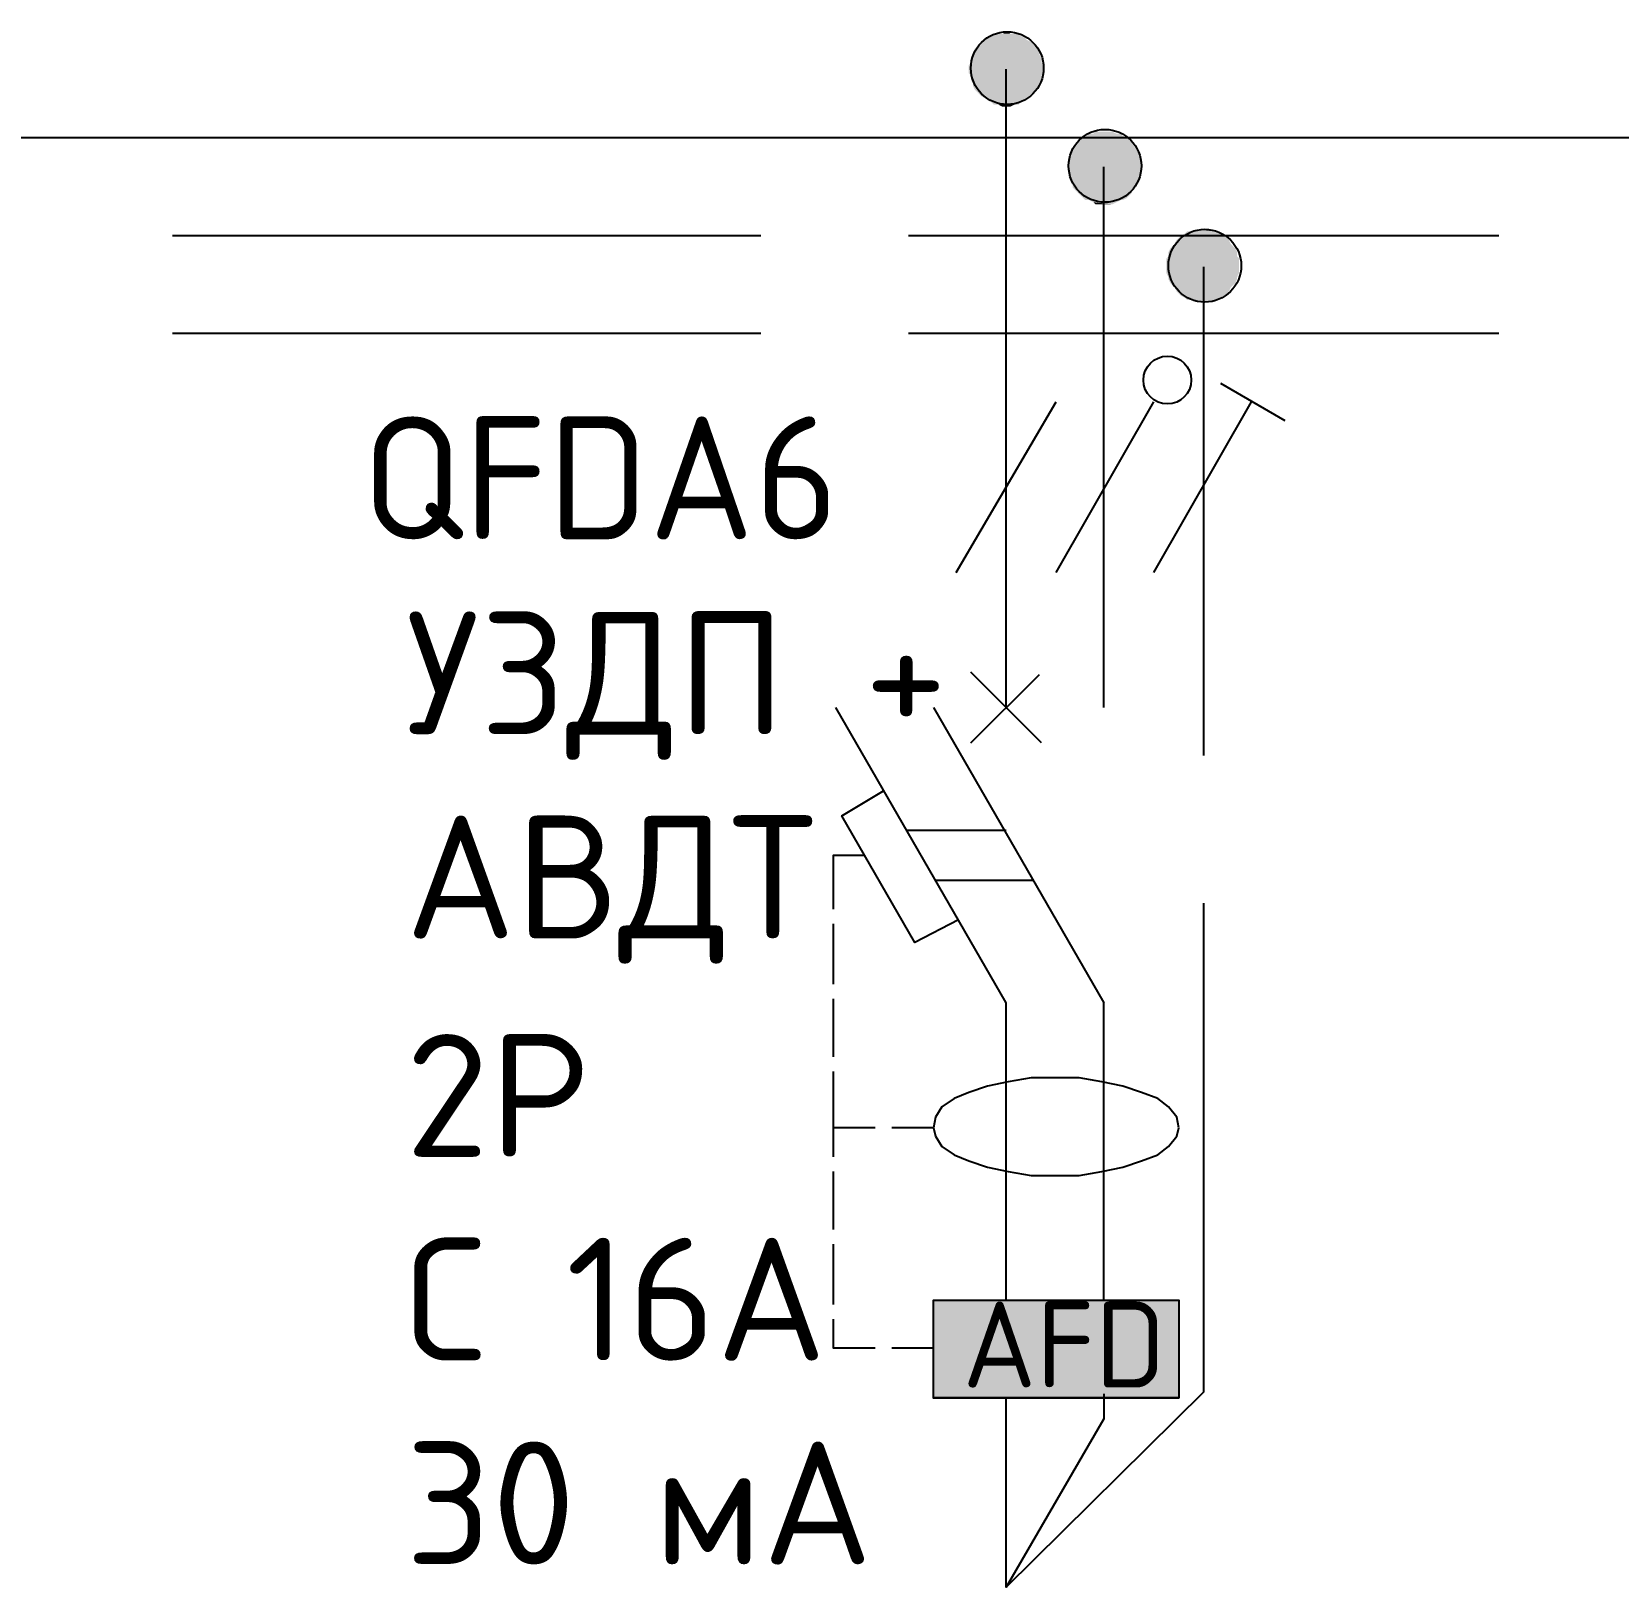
# Model space of a CAD drawing. Header units: millimetres. Extents: x -32 to 417638015, y -35 to 175284279.
# Drawn here: x 602989 to 606219, y 50314 to 53481 of the extents above; entities that cross this region are included whole.
import ezdxf

# ---------------------------------------------------------------- set-up
doc = ezdxf.new("R2010")
doc.units = ezdxf.units.MM
for name, color, linetype in [('PDF _0', 7, 'Continuous'), ('PDF _4_Однолинейная схема', 7, 'Continuous'), ('PDF _A-HATCH-WALL', 5, 'Continuous'), ('PDF _Текст', 7, 'Continuous')]:
    doc.layers.add(name, color=color, linetype=linetype)
doc.styles.add('PDF GOST Common', font='GOST_Common.ttf')
doc.styles.add('PDF ISOCPEUR', font='isocpeur.ttf')

msp = doc.modelspace()

# ---------------------------------------------------------------- linework, layer by layer
at = {"layer": 'PDF _0', "lineweight": 25}
for points in [[(604973, 52105.1), (604973, 53404.7)], [(605171.9, 52105.1), (605171.9, 53205.7)], [(605375.2, 52007.8), (605375.2, 53002.6)], [(605044.9, 52033.2), (604901, 52177.1)], [(604901, 52033.2), (605040.7, 52172.8)], [(604973, 50898.6), (604973, 51504), (604625.9, 52105.1)], [(604824.8, 52105.1), (605171.9, 51504)], [(604875.6, 51673.3), (604786.7, 51626.8), (604638.6, 51885), (604723.2, 51935.8)], [(604769.8, 51855.4), (604973, 51855.4)], [(604829, 51753.8), (605028, 51753.8)], [(604973, 50314.4), (605375.1, 50712.3), (605375.1, 51707.1)], [(605171.9, 50898.6), (605171.9, 51504)], [(605171.9, 50708.1), (605171.9, 50657.3), (604973, 50314.4), (604973, 50699.6)]]:
    msp.add_lwpolyline(points, dxfattribs=at)
at = {"layer": 'PDF _0', "color": 1, "lineweight": 25}
for points in [[(605409, 52765.5), (605540.2, 52689.3)], [(604871.4, 52380.3), (605074.6, 52727.4)], [(605074.6, 52380.3), (605273.5, 52727.4)], [(605273.5, 52380.3), (605472.5, 52727.4)], [(604621.6, 51694.5), (604621.6, 51804.5), (604685.1, 51804.5)], [(604621.6, 51542.1), (604621.6, 51664.8)], [(604621.6, 51393.9), (604621.6, 51512.4)], [(604706.3, 51250), (604621.6, 51250), (604621.6, 51364.3)], [(604621.6, 51190.7), (604621.6, 51250)], [(604824.8, 51250), (604740.2, 51250)], [(604621.6, 51042.5), (604621.6, 51161.1)], [(604621.6, 50890.1), (604621.6, 51012.9)], [(604706.3, 50801.2), (604621.6, 50801.2), (604621.6, 50860.5)], [(604824.8, 50801.2), (604740.2, 50801.2)]]:
    msp.add_lwpolyline(points, dxfattribs=at)
at = {"layer": 'PDF _0', "lineweight": 25}
for points in [[(605324.4, 51250), (605320.1, 51271.1), (605303.2, 51292.3), (605282, 51309.2), (605248.2, 51321.9), (605210.1, 51334.6), (605167.7, 51343.1), (605121.2, 51351.6), (605074.6, 51351.6), (605023.8, 51351.6), (604977.2, 51343.1), (604934.9, 51334.6), (604896.8, 51321.9), (604867.2, 51309.2), (604841.8, 51292.3), (604829.1, 51271.1), (604824.8, 51250), (604829.1, 51233), (604841.8, 51211.9), (604867.2, 51195), (604896.8, 51182.3), (604934.9, 51169.6), (604977.2, 51161.1), (605023.8, 51152.6), (605074.6, 51152.6), (605121.2, 51152.6), (605167.7, 51161.1), (605210.1, 51169.6), (605248.2, 51182.3), (605282, 51195), (605303.2, 51211.9), (605320.1, 51233)], [(604824.8, 50898.6), (605324.3, 50898.6), (605324.3, 50699.7), (604824.8, 50699.7)], [(605324.4, 50699.6), (604824.8, 50699.6), (604824.8, 50898.6), (605324.4, 50898.6)]]:
    msp.add_lwpolyline(points, close=True, dxfattribs=at)
at = {"layer": 'PDF _0', "color": 7, "lineweight": 0, "true_color": 0xffffff}
msp.add_lwpolyline([(604824.8, 50898.6), (605324.3, 50898.6)], dxfattribs=at)
at = {"layer": 'PDF _0', "lineweight": 25}
for centre in [(604975.1, 53406.9), (605174.1, 53207.9), (605377.3, 53004.7)]:
    msp.add_circle(centre, 74.1, dxfattribs=at)
at = {"layer": 'PDF _0', "color": 1, "lineweight": 25}
msp.add_circle((605301.1, 52771.9), 48.7, dxfattribs=at)
at = {"layer": 'PDF _0', "transparency": 33554559}
for points in [[(604922.2, 53459.8), (605028, 53455.6), (604918, 53455.6)], [(604930.7, 53464), (605023.8, 53459.8), (604922.2, 53459.8)], [(605023.8, 53459.8), (604922.2, 53459.8), (605028, 53455.6)], [(604934.9, 53468.3), (605015.3, 53464), (604930.7, 53464)], [(605015.3, 53464), (604930.7, 53464), (605023.8, 53459.8)], [(604943.4, 53472.5), (605011.1, 53468.3), (604934.9, 53468.3)], [(605011.1, 53468.3), (604934.9, 53468.3), (605015.3, 53464)], [(604947.6, 53476.7), (605002.6, 53472.5), (604943.3, 53472.5)], [(605002.6, 53472.5), (604943.4, 53472.5), (605011.1, 53468.3)], [(604956, 53476.7), (604998.4, 53476.7), (604947.6, 53476.7)], [(604998.4, 53476.7), (604947.6, 53476.7), (605002.6, 53472.5)], [(604964.5, 53476.7), (604989.9, 53476.7), (604956, 53476.7)], [(604989.9, 53476.7), (604956, 53476.7), (604998.4, 53476.7)], [(604977.2, 53481), (604981.4, 53476.7), (604964.5, 53476.7)], [(604981.4, 53476.7), (604964.5, 53476.7), (604989.9, 53476.7)], [(604905.3, 53434.4), (605044.9, 53425.9), (604901, 53425.9)], [(605044.9, 53425.9), (604901, 53425.9), (605044.9, 53417.5)], [(604901, 53425.9), (605044.9, 53417.5), (604901, 53417.5)], [(604909.5, 53447.1), (605040.7, 53438.6), (604905.3, 53438.6)], [(605040.7, 53438.6), (604905.3, 53438.6), (605040.7, 53434.4)], [(604905.3, 53438.6), (605040.7, 53434.4), (604905.3, 53434.4)], [(605040.7, 53434.4), (604905.3, 53434.4), (605044.9, 53425.9)], [(604913.7, 53451.3), (605036.5, 53447.1), (604909.5, 53447.1)], [(605036.5, 53447.1), (604909.5, 53447.1), (605040.7, 53438.6)], [(604918, 53455.6), (605032.2, 53451.3), (604913.7, 53451.3)], [(605032.2, 53451.3), (604913.7, 53451.3), (605036.5, 53447.1)], [(605028, 53455.6), (604918, 53455.6), (605032.2, 53451.3)], [(604901, 53417.5), (605049.2, 53413.2), (604896.8, 53413.2)], [(605049.2, 53413.2), (604896.8, 53413.2), (605049.2, 53404.8)], [(604896.8, 53413.2), (605049.2, 53404.8), (604896.8, 53404.8)], [(605049.2, 53404.8), (604896.8, 53404.8), (605049.2, 53396.3)], [(604896.8, 53404.8), (605049.2, 53396.3), (604896.8, 53396.3)], [(605049.2, 53396.3), (604896.8, 53396.3), (605044.9, 53392.1)], [(604896.8, 53396.3), (605044.9, 53392.1), (604901, 53392.1)], [(605044.9, 53417.5), (604901, 53417.5), (605049.2, 53413.2)], [(605044.9, 53392.1), (604901, 53392.1), (605044.9, 53383.6)], [(604901, 53392.1), (605044.9, 53383.6), (604901, 53383.6)], [(605044.9, 53383.6), (604901, 53383.6), (605040.7, 53375.1)], [(604901, 53383.6), (605040.7, 53375.1), (604905.3, 53375.1)], [(605040.7, 53375.1), (604905.3, 53375.1), (605040.7, 53370.9)], [(604905.3, 53375.1), (605040.7, 53370.9), (604905.3, 53370.9)], [(605040.7, 53370.9), (604905.3, 53370.9), (605036.5, 53362.4)], [(604905.3, 53370.9), (605036.5, 53362.4), (604909.5, 53362.4)], [(605036.5, 53362.4), (604909.5, 53362.4), (605032.2, 53358.2)], [(604909.5, 53362.4), (605032.2, 53358.2), (604913.7, 53358.2)], [(605032.2, 53358.2), (604913.7, 53358.2), (605028, 53354)], [(604913.7, 53358.2), (605028, 53354), (604918, 53354)], [(605028, 53354), (604918, 53354), (605023.8, 53349.7)], [(604918, 53354), (605023.8, 53349.7), (604922.2, 53349.7)], [(605023.8, 53349.7), (604922.2, 53349.7), (605015.3, 53345.5)], [(604922.2, 53349.7), (605015.3, 53345.5), (604930.7, 53345.5)], [(605015.3, 53345.5), (604930.7, 53345.5), (605011.1, 53341.3)], [(604930.7, 53345.5), (605011.1, 53341.3), (604934.9, 53341.3)], [(605011.1, 53341.3), (604934.9, 53341.3), (605002.6, 53337)], [(604934.9, 53341.3), (605002.6, 53337), (604943.4, 53337)], [(605002.6, 53337), (604943.4, 53337), (604998.4, 53332.8)], [(604943.4, 53337), (604998.4, 53332.8), (604947.6, 53332.8)], [(604998.4, 53332.8), (604947.6, 53332.8), (604989.9, 53332.8)], [(604947.6, 53332.8), (604989.9, 53332.8), (604956, 53332.8)], [(604956, 53332.8), (604964.5, 53328.6), (604981.4, 53328.6)], [(604956, 53332.8), (604989.9, 53332.8), (604981.4, 53328.6)], [(604964.5, 53328.6), (604981.4, 53328.6), (604977.2, 53328.6)]]:
    msp.add_solid(points, dxfattribs=at)
at = {"layer": 'PDF _0', "color": 7, "true_color": 0xffffff, "transparency": 33554559}
for points in [[(604824.8, 50699.6), (605324.3, 50699.6), (604824.8, 50898.6)], [(605324.3, 50699.6), (604824.8, 50898.6), (605324.3, 50898.6)]]:
    msp.add_solid(points, dxfattribs=at)
at = {"layer": 'PDF _4_Однолинейная схема', "lineweight": 25}
for points in [[(628345.4, 53265.1), (586902.5, 53265.1)], [(603275.4, 53066.1), (604473.4, 53066.1)], [(604774, 53066.1), (605976.2, 53066.1)], [(603275.4, 52867.1), (604473.4, 52867.1)], [(604774, 52867.1), (605976.2, 52867.1)]]:
    msp.add_lwpolyline(points, dxfattribs=at)
at = {"layer": 'PDF _A-HATCH-WALL', "color": 7, "transparency": 33554559}
for points in [[(605129.6, 53265.1), (605222.8, 53260.8), (605125.4, 53260.8)], [(605133.9, 53269.3), (605218.5, 53265.1), (605129.6, 53265.1)], [(605218.5, 53265.1), (605129.6, 53265.1), (605222.8, 53260.8)], [(605142.3, 53273.5), (605210, 53269.3), (605133.9, 53269.3)], [(605210, 53269.3), (605133.9, 53269.3), (605218.5, 53265.1)], [(605150.8, 53273.5), (605205.8, 53273.5), (605142.3, 53273.5)], [(605205.8, 53273.5), (605142.3, 53273.5), (605210, 53269.3)], [(605155, 53277.8), (605197.3, 53273.5), (605150.8, 53273.5)], [(605197.3, 53273.5), (605150.8, 53273.5), (605205.8, 53273.5)], [(605163.5, 53277.8), (605188.9, 53277.8), (605155, 53277.8)], [(605188.9, 53277.8), (605155, 53277.8), (605197.3, 53273.5)], [(605176.2, 53277.8), (605180.4, 53277.8), (605163.5, 53277.8)], [(605180.4, 53277.8), (605163.5, 53277.8), (605188.9, 53277.8)], [(605104.2, 53231.2), (605243.9, 53227), (605100, 53227)], [(605108.5, 53239.7), (605243.9, 53231.2), (605104.2, 53231.2)], [(605243.9, 53231.2), (605104.2, 53231.2), (605243.9, 53227)], [(605112.7, 53252.4), (605235.5, 53243.9), (605108.5, 53243.9)], [(605235.5, 53243.9), (605108.5, 53243.9), (605239.7, 53239.7)], [(605108.5, 53243.9), (605239.7, 53239.7), (605108.5, 53239.7)], [(605239.7, 53239.7), (605108.5, 53239.7), (605243.9, 53231.2)], [(605121.2, 53256.6), (605231.2, 53252.4), (605112.7, 53252.4)], [(605231.2, 53252.4), (605112.7, 53252.4), (605235.5, 53243.9)], [(605125.4, 53260.8), (605227, 53256.6), (605121.2, 53256.6)], [(605227, 53256.6), (605121.2, 53256.6), (605231.2, 53252.4)], [(605222.8, 53260.8), (605125.4, 53260.8), (605227, 53256.6)], [(605243.9, 53227), (605100, 53227), (605248.2, 53218.5)], [(605100, 53227), (605248.2, 53218.5), (605100, 53218.5)], [(605248.2, 53218.5), (605100, 53218.5), (605248.2, 53210)], [(605100, 53218.5), (605248.2, 53210), (605100, 53210)], [(605248.2, 53210), (605100, 53210), (605248.2, 53205.8)], [(605100, 53210), (605248.2, 53205.8), (605100, 53205.8)], [(605248.2, 53205.8), (605100, 53205.8), (605248.2, 53197.3)], [(605100, 53205.8), (605248.2, 53197.3), (605100, 53197.3)], [(605248.2, 53197.3), (605100, 53197.3), (605248.2, 53188.9)], [(605100, 53197.3), (605248.2, 53188.9), (605100, 53188.9)], [(605248.2, 53188.9), (605100, 53188.9), (605243.9, 53184.6)], [(605100, 53188.9), (605243.9, 53184.6), (605100, 53184.6)], [(605243.9, 53184.6), (605100, 53184.6), (605243.9, 53176.2)], [(605100, 53184.6), (605243.9, 53176.2), (605104.2, 53176.2)], [(605243.9, 53176.2), (605104.2, 53176.2), (605239.7, 53171.9)], [(605104.2, 53176.2), (605239.7, 53171.9), (605108.5, 53171.9)], [(605239.7, 53171.9), (605108.5, 53171.9), (605235.5, 53163.5)], [(605108.5, 53171.9), (605235.5, 53163.5), (605108.5, 53163.5)], [(605235.5, 53163.5), (605108.5, 53163.5), (605231.2, 53159.2)], [(605108.5, 53163.5), (605231.2, 53159.2), (605112.7, 53159.2)], [(605231.2, 53159.2), (605112.7, 53159.2), (605227, 53150.8)], [(605112.7, 53159.2), (605227, 53150.8), (605121.2, 53150.8)], [(605227, 53150.8), (605121.2, 53150.8), (605222.8, 53146.5)], [(605121.2, 53150.8), (605222.8, 53146.5), (605125.4, 53146.5)], [(605222.8, 53146.5), (605125.4, 53146.5), (605218.5, 53142.3)], [(605125.4, 53146.5), (605218.5, 53142.3), (605129.6, 53142.3)], [(605218.5, 53142.3), (605129.6, 53142.3), (605210.1, 53138.1)], [(605129.6, 53142.3), (605210.1, 53138.1), (605133.9, 53138.1)], [(605210, 53138.1), (605133.9, 53138.1), (605205.8, 53138.1)], [(605133.9, 53138.1), (605205.8, 53138.1), (605142.3, 53138.1)], [(605205.8, 53138.1), (605142.3, 53138.1), (605197.3, 53133.8)], [(605142.3, 53138.1), (605197.3, 53133.8), (605150.8, 53133.8)], [(605197.3, 53133.8), (605150.8, 53133.8), (605188.9, 53129.6)], [(605150.8, 53133.8), (605188.9, 53129.6), (605155, 53129.6)], [(605155, 53129.6), (605163.5, 53129.6), (605180.4, 53129.6)], [(605155, 53129.6), (605188.9, 53129.6), (605180.4, 53129.6)], [(605163.5, 53129.6), (605180.4, 53129.6), (605176.2, 53129.6)], [(605337.1, 53070.3), (605417.5, 53066.1), (605328.6, 53066.1)], [(605341.3, 53074.6), (605409, 53070.3), (605337.1, 53070.3)], [(605409, 53070.3), (605337.1, 53070.3), (605417.5, 53066.1)], [(605349.8, 53074.6), (605404.8, 53074.6), (605341.3, 53074.6)], [(605404.8, 53074.6), (605341.3, 53074.6), (605409, 53070.3)], [(605358.2, 53078.8), (605396.3, 53074.6), (605349.8, 53074.6)], [(605396.3, 53074.6), (605349.8, 53074.6), (605404.8, 53074.6)], [(605362.5, 53078.8), (605392.1, 53078.8), (605358.2, 53078.8)], [(605392.1, 53078.8), (605358.2, 53078.8), (605396.3, 53074.6)], [(605375.2, 53078.8), (605379.4, 53078.8), (605362.5, 53078.8)], [(605379.4, 53078.8), (605362.5, 53078.8), (605392.1, 53078.8)], [(605307.4, 53040.7), (605442.9, 53032.2), (605303.2, 53032.2)], [(605311.7, 53044.9), (605438.7, 53040.7), (605307.4, 53040.7)], [(605438.7, 53040.7), (605307.4, 53040.7), (605442.9, 53032.2)], [(605315.9, 53049.2), (605434.4, 53044.9), (605311.7, 53044.9)], [(605434.4, 53044.9), (605311.7, 53044.9), (605438.7, 53040.7)], [(605320.1, 53057.6), (605430.2, 53049.2), (605315.9, 53049.2)], [(605430.2, 53049.2), (605315.9, 53049.2), (605434.4, 53044.9)], [(605324.4, 53061.9), (605426, 53057.6), (605320.1, 53057.6)], [(605426, 53057.6), (605320.1, 53057.6), (605430.2, 53049.2)], [(605328.6, 53066.1), (605421.7, 53061.9), (605324.4, 53061.9)], [(605421.7, 53061.9), (605324.4, 53061.9), (605426, 53057.6)], [(605417.5, 53066.1), (605328.6, 53066.1), (605421.7, 53061.9)], [(605303.2, 53023.8), (605447.1, 53019.5), (605299, 53019.5)], [(605447.1, 53019.5), (605299, 53019.5), (605447.1, 53011.1)], [(605299, 53019.5), (605447.1, 53011.1), (605299, 53011.1)], [(605447.1, 53011.1), (605299, 53011.1), (605447.1, 53002.6)], [(605299, 53011.1), (605447.1, 53002.6), (605299, 53002.6)], [(605442.9, 53032.2), (605303.2, 53032.2), (605442.9, 53023.8)], [(605303.2, 53032.2), (605442.9, 53023.8), (605303.2, 53023.8)], [(605442.9, 53023.8), (605303.2, 53023.8), (605447.1, 53019.5)], [(605447.1, 53002.6), (605299, 53002.6), (605447.1, 52998.4)], [(605299, 53002.6), (605447.1, 52998.4), (605299, 52998.4)], [(605447.1, 52998.4), (605299, 52998.4), (605447.1, 52989.9)], [(605299, 52998.4), (605447.1, 52989.9), (605299, 52989.9)], [(605447.1, 52989.9), (605299, 52989.9), (605442.9, 52981.4)], [(605299, 52989.9), (605442.9, 52981.4), (605303.2, 52981.4)], [(605442.9, 52981.4), (605303.2, 52981.4), (605442.9, 52977.2)], [(605303.2, 52981.4), (605442.9, 52977.2), (605303.2, 52977.2)], [(605442.9, 52977.2), (605303.2, 52977.2), (605438.7, 52968.7)], [(605303.2, 52977.2), (605438.7, 52968.7), (605307.4, 52968.7)], [(605438.7, 52968.7), (605307.4, 52968.7), (605434.4, 52964.5)], [(605307.4, 52968.7), (605434.4, 52964.5), (605311.7, 52964.5)], [(605434.4, 52964.5), (605311.7, 52964.5), (605430.2, 52960.3)], [(605311.7, 52964.5), (605430.2, 52960.3), (605315.9, 52960.3)], [(605430.2, 52960.3), (605315.9, 52960.3), (605426, 52951.8)], [(605315.9, 52960.3), (605426, 52951.8), (605320.1, 52951.8)], [(605426, 52951.8), (605320.1, 52951.8), (605421.7, 52947.6)], [(605320.1, 52951.8), (605421.7, 52947.6), (605324.4, 52947.6)], [(605421.7, 52947.6), (605324.4, 52947.6), (605417.5, 52943.3)], [(605324.4, 52947.6), (605417.5, 52943.3), (605328.6, 52943.3)], [(605417.5, 52943.3), (605328.6, 52943.3), (605409, 52939.1)], [(605328.6, 52943.3), (605409, 52939.1), (605337.1, 52939.1)], [(605409, 52939.1), (605337.1, 52939.1), (605404.8, 52934.9)], [(605337.1, 52939.1), (605404.8, 52934.9), (605341.3, 52934.9)], [(605404.8, 52934.9), (605341.3, 52934.9), (605396.3, 52934.9)], [(605341.3, 52934.9), (605396.3, 52934.9), (605349.8, 52934.9)], [(605396.3, 52934.9), (605349.8, 52934.9), (605392.1, 52930.6)], [(605349.8, 52934.9), (605392.1, 52930.6), (605358.2, 52930.6)], [(605358.2, 52930.6), (605362.5, 52930.6), (605379.4, 52930.6)], [(605358.2, 52930.6), (605392.1, 52930.6), (605379.4, 52930.6)], [(605362.5, 52930.6), (605379.4, 52930.6), (605375.2, 52930.6)]]:
    msp.add_solid(points, dxfattribs=at)

# ---------------------------------------------------------------- texts
at = {"layer": 'PDF _Текст', "attachment_point": 4}
for s, insert, char_height, style in [('QFDA6', (603660.6, 52572.6), 249.97, 'PDF GOST Common'), ('УЗДП +', (603749.5, 52149.5), 249.97, 'PDF ISOCPEUR'), ('АВДТ', (603749.5, 51734.6), 249.97, 'PDF ISOCPEUR'), ('2Р', (603749.5, 51315.5), 249.97, 'PDF ISOCPEUR'), ('С 16А', (603749.5, 50900.6), 249.97, 'PDF ISOCPEUR'), ('AFD', (604884.1, 50808.5), 174.98, 'PDF GOST Common'), ('30 мА', (603749.5, 50485.8), 249.97, 'PDF ISOCPEUR')]:
    msp.add_mtext(s, dxfattribs=dict(at, insert=insert, char_height=char_height, style=style))

doc.saveas('drawing.dxf')
